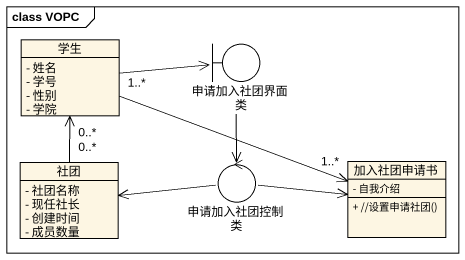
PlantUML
@startuml
mainframe class VOPC
allowmixing
hide circle
hide empty members
skinparam classAttributeIconSize 0
class 学生 {
  - 姓名
  - 学号
  - 性别
  - 学院
}
boundary 申请加入社团界面类
class 社团 {
  - 社团名称
  - 现任社长
  - 创建时间
  - 成员数量
}
control 申请加入社团控制类
class 加入社团申请书 {
  - 自我介绍
  + //设置申请社团()
}
学生 -right-> 申请加入社团界面类
学生 "1..*" -right-> "1..*" 加入社团申请书
申请加入社团界面类 --> 申请加入社团控制类
社团 "0..*" -up-> "0..*" 学生
申请加入社团控制类 -left-> 社团
申请加入社团控制类 -right-> 加入社团申请书
@enduml
